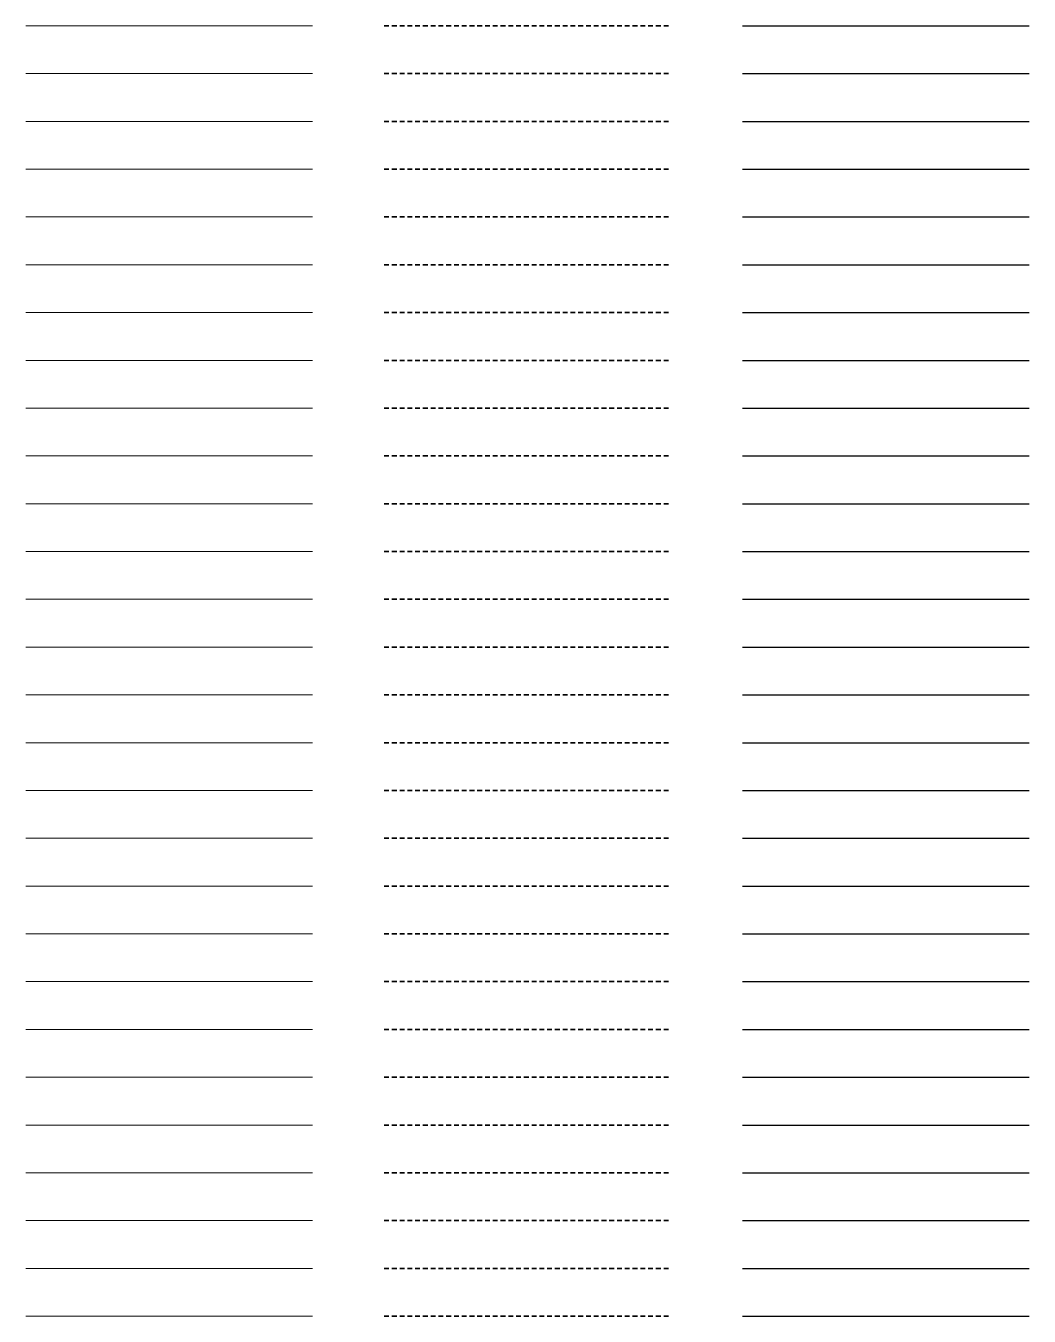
# Model space of a CAD drawing. Header units: metres. Extents: x -170 to 2070, y -13 to 17840.
# Drawn here: x 150 to 570, y 15620 to 16160 of the extents above; entities that cross this region are included whole.
import ezdxf

# ---------------------------------------------------------------- set-up
doc = ezdxf.new("R2010")
doc.units = ezdxf.units.M
doc.linetypes.add('KL-SO', pattern=[3.25, 2, -1.25])
for name, color, linetype, lineweight in [('B-OI-KL-ET_MS_TRANSPORT_10 kV_1x630Cu as35-G', 12, 'Continuous', 18), ('B-OI-KL-ET_MS_TRANSPORT_10 kV_1x630Cu as50-G', 12, 'Continuous', 18), ('B-OI-KL-ET_MS_TRANSPORT_10 kV_1x630Cu as70-G', 12, 'Continuous', 18), ('B-OI-KL-ET_MS_TRANSPORT_10 kV_1x800Alrm as35-G', 12, 'Continuous', 18), ('B-OI-KL-ET_MS_TRANSPORT_10 kV_1x800Alrm as50-G', 12, 'Continuous', 18), ('B-OI-KL-ET_MS_TRANSPORT_10 kV_3x240Alrm as35-G', 12, 'Continuous', 18), ('B-OI-KL-ET_MS_TRANSPORT_10 kV_3x240Alrm as50-G', 12, 'Continuous', 18), ('B-OI-KL-ET_MS_TRANSPORT_10 kV_3x95Alrm as50-G', 12, 'Continuous', 18), ('B-OI-KL-ET_MS_TRANSPORT_10 kV_OVERIG-G', 12, 'Continuous', 18), ('B-OI-KL-ET_MS_TRANSPORT_20 kV_1x240Alrm as25-G', 12, 'Continuous', 18), ('B-OI-KL-ET_MS_TRANSPORT_20 kV_1x400Cu 50as-G', 12, 'Continuous', 18), ('B-OI-KL-ET_MS_TRANSPORT_20 kV_1x630Alrm as35-G', 12, 'Continuous', 18), ('B-OI-KL-ET_MS_TRANSPORT_20 kV_1x630Alrm as50-G', 12, 'Continuous', 18), ('B-OI-KL-ET_MS_TRANSPORT_20 kV_1x630Cu as35-G', 12, 'Continuous', 18), ('B-OI-KL-ET_MS_TRANSPORT_20 kV_1x630Cu as50-G', 12, 'Continuous', 18), ('B-OI-KL-ET_MS_TRANSPORT_20 kV_1x630Cu as70-G', 12, 'Continuous', 18), ('B-OI-KL-ET_MS_TRANSPORT_20 kV_1x800Alrm as35-G', 12, 'Continuous', 18), ('B-OI-KL-ET_MS_TRANSPORT_20 kV_1x800Alrm as50-G', 12, 'Continuous', 18), ('B-OI-KL-ET_MS_TRANSPORT_20 kV_3x240Alrm as35-G', 12, 'Continuous', 18), ('B-OI-KL-ET_MS_TRANSPORT_20 kV_3x240Alrm as50-G', 12, 'Continuous', 18), ('B-OI-KL-ET_MS_TRANSPORT_20 kV_3x95Alrm as50-G', 12, 'Continuous', 18), ('B-OI-KL-ET_MS_TRANSPORT_20 kV_OVERIG-G', 12, 'Continuous', 18), ('B-OI-KL-ET_MS_TRANSPORT_3 kV_1x240Alrm as25-G', 12, 'Continuous', 18), ('B-OI-KL-ET_MS_TRANSPORT_3 kV_1x400Cu 50as-G', 12, 'Continuous', 18), ('B-OI-KL-ET_MS_TRANSPORT_3 kV_1x630Alrm as35-G', 12, 'Continuous', 18), ('B-OI-KL-ET_MS_TRANSPORT_3 kV_1x630Alrm as50-G', 12, 'Continuous', 18), ('B-OI-KL-ET_MS_TRANSPORT_3 kV_1x630Cu as35-G', 12, 'Continuous', 18), ('B-OI-KL-ET_MS_TRANSPORT_3 kV_1x630Cu as50-G', 12, 'Continuous', 18), ('N-OI-KL-ET_MS_TRANSPORT_10 kV_1x630Cu as35-G', 12, 'KL-SO', 35), ('N-OI-KL-ET_MS_TRANSPORT_10 kV_1x630Cu as50-G', 12, 'KL-SO', 35), ('N-OI-KL-ET_MS_TRANSPORT_10 kV_1x630Cu as70-G', 12, 'KL-SO', 35), ('N-OI-KL-ET_MS_TRANSPORT_10 kV_1x800Alrm as35-G', 12, 'KL-SO', 35), ('N-OI-KL-ET_MS_TRANSPORT_10 kV_1x800Alrm as50-G', 12, 'KL-SO', 35), ('N-OI-KL-ET_MS_TRANSPORT_10 kV_3x240Alrm as35-G', 12, 'KL-SO', 35), ('N-OI-KL-ET_MS_TRANSPORT_10 kV_3x240Alrm as50-G', 12, 'KL-SO', 35), ('N-OI-KL-ET_MS_TRANSPORT_10 kV_3x95Alrm as50-G', 12, 'KL-SO', 35), ('N-OI-KL-ET_MS_TRANSPORT_10 kV_OVERIG-G', 12, 'KL-SO', 35), ('N-OI-KL-ET_MS_TRANSPORT_20 kV_1x240Alrm as25-G', 12, 'KL-SO', 35), ('N-OI-KL-ET_MS_TRANSPORT_20 kV_1x400Cu 50as-G', 12, 'KL-SO', 35), ('N-OI-KL-ET_MS_TRANSPORT_20 kV_1x630Alrm as35-G', 12, 'KL-SO', 35), ('N-OI-KL-ET_MS_TRANSPORT_20 kV_1x630Alrm as50-G', 12, 'KL-SO', 35), ('N-OI-KL-ET_MS_TRANSPORT_20 kV_1x630Cu as35-G', 12, 'KL-SO', 35), ('N-OI-KL-ET_MS_TRANSPORT_20 kV_1x630Cu as50-G', 12, 'KL-SO', 35), ('N-OI-KL-ET_MS_TRANSPORT_20 kV_1x630Cu as70-G', 12, 'KL-SO', 35), ('N-OI-KL-ET_MS_TRANSPORT_20 kV_1x800Alrm as35-G', 12, 'KL-SO', 35), ('N-OI-KL-ET_MS_TRANSPORT_20 kV_1x800Alrm as50-G', 12, 'KL-SO', 35), ('N-OI-KL-ET_MS_TRANSPORT_20 kV_3x240Alrm as35-G', 12, 'KL-SO', 35), ('N-OI-KL-ET_MS_TRANSPORT_20 kV_3x240Alrm as50-G', 12, 'KL-SO', 35), ('N-OI-KL-ET_MS_TRANSPORT_20 kV_3x95Alrm as50-G', 12, 'KL-SO', 35), ('N-OI-KL-ET_MS_TRANSPORT_20 kV_OVERIG-G', 12, 'KL-SO', 35), ('N-OI-KL-ET_MS_TRANSPORT_3 kV_1x240Alrm as25-G', 12, 'KL-SO', 35), ('N-OI-KL-ET_MS_TRANSPORT_3 kV_1x400Cu 50as-G', 12, 'KL-SO', 35), ('N-OI-KL-ET_MS_TRANSPORT_3 kV_1x630Alrm as35-G', 12, 'KL-SO', 35), ('N-OI-KL-ET_MS_TRANSPORT_3 kV_1x630Alrm as50-G', 12, 'KL-SO', 35), ('N-OI-KL-ET_MS_TRANSPORT_3 kV_1x630Cu as35-G', 12, 'KL-SO', 35), ('N-OI-KL-ET_MS_TRANSPORT_3 kV_1x630Cu as50-G', 12, 'KL-SO', 35), ('V-OI-KL-ET_MS_TRANSPORT_10 kV_1x630Cu as35-G', 12, 'V-KL-SO', 25), ('V-OI-KL-ET_MS_TRANSPORT_10 kV_1x630Cu as50-G', 12, 'V-KL-SO', 25), ('V-OI-KL-ET_MS_TRANSPORT_10 kV_1x630Cu as70-G', 12, 'V-KL-SO', 25), ('V-OI-KL-ET_MS_TRANSPORT_10 kV_1x800Alrm as35-G', 12, 'V-KL-SO', 25), ('V-OI-KL-ET_MS_TRANSPORT_10 kV_1x800Alrm as50-G', 12, 'V-KL-SO', 25), ('V-OI-KL-ET_MS_TRANSPORT_10 kV_3x240Alrm as35-G', 12, 'V-KL-SO', 25), ('V-OI-KL-ET_MS_TRANSPORT_10 kV_3x240Alrm as50-G', 12, 'V-KL-SO', 25), ('V-OI-KL-ET_MS_TRANSPORT_10 kV_3x95Alrm as50-G', 12, 'V-KL-SO', 25), ('V-OI-KL-ET_MS_TRANSPORT_10 kV_OVERIG-G', 12, 'V-KL-SO', 25), ('V-OI-KL-ET_MS_TRANSPORT_20 kV_1x240Alrm as25-G', 12, 'V-KL-SO', 25), ('V-OI-KL-ET_MS_TRANSPORT_20 kV_1x400Cu 50as-G', 12, 'V-KL-SO', 25), ('V-OI-KL-ET_MS_TRANSPORT_20 kV_1x630Alrm as35-G', 12, 'V-KL-SO', 25), ('V-OI-KL-ET_MS_TRANSPORT_20 kV_1x630Alrm as50-G', 12, 'V-KL-SO', 25), ('V-OI-KL-ET_MS_TRANSPORT_20 kV_1x630Cu as35-G', 12, 'V-KL-SO', 25), ('V-OI-KL-ET_MS_TRANSPORT_20 kV_1x630Cu as50-G', 12, 'V-KL-SO', 25), ('V-OI-KL-ET_MS_TRANSPORT_20 kV_1x630Cu as70-G', 12, 'V-KL-SO', 25), ('V-OI-KL-ET_MS_TRANSPORT_20 kV_1x800Alrm as35-G', 12, 'V-KL-SO', 25), ('V-OI-KL-ET_MS_TRANSPORT_20 kV_1x800Alrm as50-G', 12, 'V-KL-SO', 25), ('V-OI-KL-ET_MS_TRANSPORT_20 kV_3x240Alrm as35-G', 12, 'V-KL-SO', 25), ('V-OI-KL-ET_MS_TRANSPORT_20 kV_3x240Alrm as50-G', 12, 'V-KL-SO', 25), ('V-OI-KL-ET_MS_TRANSPORT_20 kV_3x95Alrm as50-G', 12, 'V-KL-SO', 25), ('V-OI-KL-ET_MS_TRANSPORT_20 kV_OVERIG-G', 12, 'V-KL-SO', 25), ('V-OI-KL-ET_MS_TRANSPORT_3 kV_1x240Alrm as25-G', 12, 'V-KL-SO', 25), ('V-OI-KL-ET_MS_TRANSPORT_3 kV_1x400Cu 50as-G', 12, 'V-KL-SO', 25), ('V-OI-KL-ET_MS_TRANSPORT_3 kV_1x630Alrm as35-G', 12, 'V-KL-SO', 25), ('V-OI-KL-ET_MS_TRANSPORT_3 kV_1x630Alrm as50-G', 12, 'V-KL-SO', 25), ('V-OI-KL-ET_MS_TRANSPORT_3 kV_1x630Cu as35-G', 12, 'V-KL-SO', 25), ('V-OI-KL-ET_MS_TRANSPORT_3 kV_1x630Cu as50-G', 12, 'V-KL-SO', 25)]:
    doc.layers.add(name, color=color, linetype=linetype, lineweight=lineweight)
doc.linetypes.add('V-KL-SO', pattern='A,2,[24,nlcs.shx,S=0.75,R=0,X=0,Y=0],2', length=4)

msp = doc.modelspace()

# ---------------------------------------------------------------- linework, layer by layer
at = {"layer": 'B-OI-KL-ET_MS_TRANSPORT_10 kV_1x630Cu as35-G'}
msp.add_line((150, 15620), (270, 15620), dxfattribs=at)
at = {"layer": 'B-OI-KL-ET_MS_TRANSPORT_10 kV_1x630Cu as50-G'}
msp.add_line((150, 15640), (270, 15640), dxfattribs=at)
at = {"layer": 'B-OI-KL-ET_MS_TRANSPORT_10 kV_1x630Cu as70-G'}
msp.add_line((150, 15660), (270, 15660), dxfattribs=at)
at = {"layer": 'B-OI-KL-ET_MS_TRANSPORT_10 kV_1x800Alrm as35-G'}
msp.add_line((150, 15680), (270, 15680), dxfattribs=at)
at = {"layer": 'B-OI-KL-ET_MS_TRANSPORT_10 kV_1x800Alrm as50-G'}
msp.add_line((150, 15700), (270, 15700), dxfattribs=at)
at = {"layer": 'B-OI-KL-ET_MS_TRANSPORT_10 kV_3x240Alrm as35-G'}
msp.add_line((150, 15720), (270, 15720), dxfattribs=at)
at = {"layer": 'B-OI-KL-ET_MS_TRANSPORT_10 kV_3x240Alrm as50-G'}
msp.add_line((150, 15740), (270, 15740), dxfattribs=at)
at = {"layer": 'B-OI-KL-ET_MS_TRANSPORT_10 kV_3x95Alrm as50-G'}
msp.add_line((150, 15760), (270, 15760), dxfattribs=at)
at = {"layer": 'B-OI-KL-ET_MS_TRANSPORT_10 kV_OVERIG-G'}
msp.add_line((150, 15780), (270, 15780), dxfattribs=at)
at = {"layer": 'B-OI-KL-ET_MS_TRANSPORT_20 kV_1x240Alrm as25-G'}
msp.add_line((150, 15800), (270, 15800), dxfattribs=at)
at = {"layer": 'B-OI-KL-ET_MS_TRANSPORT_20 kV_1x400Cu 50as-G'}
msp.add_line((150, 15820), (270, 15820), dxfattribs=at)
at = {"layer": 'B-OI-KL-ET_MS_TRANSPORT_20 kV_1x630Alrm as35-G'}
msp.add_line((150, 15840), (270, 15840), dxfattribs=at)
at = {"layer": 'B-OI-KL-ET_MS_TRANSPORT_20 kV_1x630Alrm as50-G'}
msp.add_line((150, 15860), (270, 15860), dxfattribs=at)
at = {"layer": 'B-OI-KL-ET_MS_TRANSPORT_20 kV_1x630Cu as35-G'}
msp.add_line((150, 15880), (270, 15880), dxfattribs=at)
at = {"layer": 'B-OI-KL-ET_MS_TRANSPORT_20 kV_1x630Cu as50-G'}
msp.add_line((150, 15900), (270, 15900), dxfattribs=at)
at = {"layer": 'B-OI-KL-ET_MS_TRANSPORT_20 kV_1x630Cu as70-G'}
msp.add_line((150, 15920), (270, 15920), dxfattribs=at)
at = {"layer": 'B-OI-KL-ET_MS_TRANSPORT_20 kV_1x800Alrm as35-G'}
msp.add_line((150, 15940), (270, 15940), dxfattribs=at)
at = {"layer": 'B-OI-KL-ET_MS_TRANSPORT_20 kV_1x800Alrm as50-G'}
msp.add_line((150, 15960), (270, 15960), dxfattribs=at)
at = {"layer": 'B-OI-KL-ET_MS_TRANSPORT_20 kV_3x240Alrm as35-G'}
msp.add_line((150, 15980), (270, 15980), dxfattribs=at)
at = {"layer": 'B-OI-KL-ET_MS_TRANSPORT_20 kV_3x240Alrm as50-G'}
msp.add_line((150, 16000), (270, 16000), dxfattribs=at)
at = {"layer": 'B-OI-KL-ET_MS_TRANSPORT_20 kV_3x95Alrm as50-G'}
msp.add_line((150, 16020), (270, 16020), dxfattribs=at)
at = {"layer": 'B-OI-KL-ET_MS_TRANSPORT_20 kV_OVERIG-G'}
msp.add_line((150, 16040), (270, 16040), dxfattribs=at)
at = {"layer": 'B-OI-KL-ET_MS_TRANSPORT_3 kV_1x240Alrm as25-G'}
msp.add_line((150, 16060), (270, 16060), dxfattribs=at)
at = {"layer": 'B-OI-KL-ET_MS_TRANSPORT_3 kV_1x400Cu 50as-G'}
msp.add_line((150, 16080), (270, 16080), dxfattribs=at)
at = {"layer": 'B-OI-KL-ET_MS_TRANSPORT_3 kV_1x630Alrm as35-G'}
msp.add_line((150, 16100), (270, 16100), dxfattribs=at)
at = {"layer": 'B-OI-KL-ET_MS_TRANSPORT_3 kV_1x630Alrm as50-G'}
msp.add_line((150, 16120), (270, 16120), dxfattribs=at)
at = {"layer": 'B-OI-KL-ET_MS_TRANSPORT_3 kV_1x630Cu as35-G'}
msp.add_line((150, 16140), (270, 16140), dxfattribs=at)
at = {"layer": 'B-OI-KL-ET_MS_TRANSPORT_3 kV_1x630Cu as50-G'}
msp.add_line((150, 16160), (270, 16160), dxfattribs=at)
at = {"layer": 'N-OI-KL-ET_MS_TRANSPORT_10 kV_1x630Cu as35-G'}
msp.add_line((300, 15620), (420, 15620), dxfattribs=at)
at = {"layer": 'N-OI-KL-ET_MS_TRANSPORT_10 kV_1x630Cu as50-G'}
msp.add_line((300, 15640), (420, 15640), dxfattribs=at)
at = {"layer": 'N-OI-KL-ET_MS_TRANSPORT_10 kV_1x630Cu as70-G'}
msp.add_line((300, 15660), (420, 15660), dxfattribs=at)
at = {"layer": 'N-OI-KL-ET_MS_TRANSPORT_10 kV_1x800Alrm as35-G'}
msp.add_line((300, 15680), (420, 15680), dxfattribs=at)
at = {"layer": 'N-OI-KL-ET_MS_TRANSPORT_10 kV_1x800Alrm as50-G'}
msp.add_line((300, 15700), (420, 15700), dxfattribs=at)
at = {"layer": 'N-OI-KL-ET_MS_TRANSPORT_10 kV_3x240Alrm as35-G'}
msp.add_line((300, 15720), (420, 15720), dxfattribs=at)
at = {"layer": 'N-OI-KL-ET_MS_TRANSPORT_10 kV_3x240Alrm as50-G'}
msp.add_line((300, 15740), (420, 15740), dxfattribs=at)
at = {"layer": 'N-OI-KL-ET_MS_TRANSPORT_10 kV_3x95Alrm as50-G'}
msp.add_line((300, 15760), (420, 15760), dxfattribs=at)
at = {"layer": 'N-OI-KL-ET_MS_TRANSPORT_10 kV_OVERIG-G'}
msp.add_line((300, 15780), (420, 15780), dxfattribs=at)
at = {"layer": 'N-OI-KL-ET_MS_TRANSPORT_20 kV_1x240Alrm as25-G'}
msp.add_line((300, 15800), (420, 15800), dxfattribs=at)
at = {"layer": 'N-OI-KL-ET_MS_TRANSPORT_20 kV_1x400Cu 50as-G'}
msp.add_line((300, 15820), (420, 15820), dxfattribs=at)
at = {"layer": 'N-OI-KL-ET_MS_TRANSPORT_20 kV_1x630Alrm as35-G'}
msp.add_line((300, 15840), (420, 15840), dxfattribs=at)
at = {"layer": 'N-OI-KL-ET_MS_TRANSPORT_20 kV_1x630Alrm as50-G'}
msp.add_line((300, 15860), (420, 15860), dxfattribs=at)
at = {"layer": 'N-OI-KL-ET_MS_TRANSPORT_20 kV_1x630Cu as35-G'}
msp.add_line((300, 15880), (420, 15880), dxfattribs=at)
at = {"layer": 'N-OI-KL-ET_MS_TRANSPORT_20 kV_1x630Cu as50-G'}
msp.add_line((300, 15900), (420, 15900), dxfattribs=at)
at = {"layer": 'N-OI-KL-ET_MS_TRANSPORT_20 kV_1x630Cu as70-G'}
msp.add_line((300, 15920), (420, 15920), dxfattribs=at)
at = {"layer": 'N-OI-KL-ET_MS_TRANSPORT_20 kV_1x800Alrm as35-G'}
msp.add_line((300, 15940), (420, 15940), dxfattribs=at)
at = {"layer": 'N-OI-KL-ET_MS_TRANSPORT_20 kV_1x800Alrm as50-G'}
msp.add_line((300, 15960), (420, 15960), dxfattribs=at)
at = {"layer": 'N-OI-KL-ET_MS_TRANSPORT_20 kV_3x240Alrm as35-G'}
msp.add_line((300, 15980), (420, 15980), dxfattribs=at)
at = {"layer": 'N-OI-KL-ET_MS_TRANSPORT_20 kV_3x240Alrm as50-G'}
msp.add_line((300, 16000), (420, 16000), dxfattribs=at)
at = {"layer": 'N-OI-KL-ET_MS_TRANSPORT_20 kV_3x95Alrm as50-G'}
msp.add_line((300, 16020), (420, 16020), dxfattribs=at)
at = {"layer": 'N-OI-KL-ET_MS_TRANSPORT_20 kV_OVERIG-G'}
msp.add_line((300, 16040), (420, 16040), dxfattribs=at)
at = {"layer": 'N-OI-KL-ET_MS_TRANSPORT_3 kV_1x240Alrm as25-G'}
msp.add_line((300, 16060), (420, 16060), dxfattribs=at)
at = {"layer": 'N-OI-KL-ET_MS_TRANSPORT_3 kV_1x400Cu 50as-G'}
msp.add_line((300, 16080), (420, 16080), dxfattribs=at)
at = {"layer": 'N-OI-KL-ET_MS_TRANSPORT_3 kV_1x630Alrm as35-G'}
msp.add_line((300, 16100), (420, 16100), dxfattribs=at)
at = {"layer": 'N-OI-KL-ET_MS_TRANSPORT_3 kV_1x630Alrm as50-G'}
msp.add_line((300, 16120), (420, 16120), dxfattribs=at)
at = {"layer": 'N-OI-KL-ET_MS_TRANSPORT_3 kV_1x630Cu as35-G'}
msp.add_line((300, 16140), (420, 16140), dxfattribs=at)
at = {"layer": 'N-OI-KL-ET_MS_TRANSPORT_3 kV_1x630Cu as50-G'}
msp.add_line((300, 16160), (420, 16160), dxfattribs=at)
at = {"layer": 'V-OI-KL-ET_MS_TRANSPORT_10 kV_1x630Cu as35-G'}
msp.add_line((450, 15620), (570, 15620), dxfattribs=at)
at = {"layer": 'V-OI-KL-ET_MS_TRANSPORT_10 kV_1x630Cu as50-G'}
msp.add_line((450, 15640), (570, 15640), dxfattribs=at)
at = {"layer": 'V-OI-KL-ET_MS_TRANSPORT_10 kV_1x630Cu as70-G'}
msp.add_line((450, 15660), (570, 15660), dxfattribs=at)
at = {"layer": 'V-OI-KL-ET_MS_TRANSPORT_10 kV_1x800Alrm as35-G'}
msp.add_line((450, 15680), (570, 15680), dxfattribs=at)
at = {"layer": 'V-OI-KL-ET_MS_TRANSPORT_10 kV_1x800Alrm as50-G'}
msp.add_line((450, 15700), (570, 15700), dxfattribs=at)
at = {"layer": 'V-OI-KL-ET_MS_TRANSPORT_10 kV_3x240Alrm as35-G'}
msp.add_line((450, 15720), (570, 15720), dxfattribs=at)
at = {"layer": 'V-OI-KL-ET_MS_TRANSPORT_10 kV_3x240Alrm as50-G'}
msp.add_line((450, 15740), (570, 15740), dxfattribs=at)
at = {"layer": 'V-OI-KL-ET_MS_TRANSPORT_10 kV_3x95Alrm as50-G'}
msp.add_line((450, 15760), (570, 15760), dxfattribs=at)
at = {"layer": 'V-OI-KL-ET_MS_TRANSPORT_10 kV_OVERIG-G'}
msp.add_line((450, 15780), (570, 15780), dxfattribs=at)
at = {"layer": 'V-OI-KL-ET_MS_TRANSPORT_20 kV_1x240Alrm as25-G'}
msp.add_line((450, 15800), (570, 15800), dxfattribs=at)
at = {"layer": 'V-OI-KL-ET_MS_TRANSPORT_20 kV_1x400Cu 50as-G'}
msp.add_line((450, 15820), (570, 15820), dxfattribs=at)
at = {"layer": 'V-OI-KL-ET_MS_TRANSPORT_20 kV_1x630Alrm as35-G'}
msp.add_line((450, 15840), (570, 15840), dxfattribs=at)
at = {"layer": 'V-OI-KL-ET_MS_TRANSPORT_20 kV_1x630Alrm as50-G'}
msp.add_line((450, 15860), (570, 15860), dxfattribs=at)
at = {"layer": 'V-OI-KL-ET_MS_TRANSPORT_20 kV_1x630Cu as35-G'}
msp.add_line((450, 15880), (570, 15880), dxfattribs=at)
at = {"layer": 'V-OI-KL-ET_MS_TRANSPORT_20 kV_1x630Cu as50-G'}
msp.add_line((450, 15900), (570, 15900), dxfattribs=at)
at = {"layer": 'V-OI-KL-ET_MS_TRANSPORT_20 kV_1x630Cu as70-G'}
msp.add_line((450, 15920), (570, 15920), dxfattribs=at)
at = {"layer": 'V-OI-KL-ET_MS_TRANSPORT_20 kV_1x800Alrm as35-G'}
msp.add_line((450, 15940), (570, 15940), dxfattribs=at)
at = {"layer": 'V-OI-KL-ET_MS_TRANSPORT_20 kV_1x800Alrm as50-G'}
msp.add_line((450, 15960), (570, 15960), dxfattribs=at)
at = {"layer": 'V-OI-KL-ET_MS_TRANSPORT_20 kV_3x240Alrm as35-G'}
msp.add_line((450, 15980), (570, 15980), dxfattribs=at)
at = {"layer": 'V-OI-KL-ET_MS_TRANSPORT_20 kV_3x240Alrm as50-G'}
msp.add_line((450, 16000), (570, 16000), dxfattribs=at)
at = {"layer": 'V-OI-KL-ET_MS_TRANSPORT_20 kV_3x95Alrm as50-G'}
msp.add_line((450, 16020), (570, 16020), dxfattribs=at)
at = {"layer": 'V-OI-KL-ET_MS_TRANSPORT_20 kV_OVERIG-G'}
msp.add_line((450, 16040), (570, 16040), dxfattribs=at)
at = {"layer": 'V-OI-KL-ET_MS_TRANSPORT_3 kV_1x240Alrm as25-G'}
msp.add_line((450, 16060), (570, 16060), dxfattribs=at)
at = {"layer": 'V-OI-KL-ET_MS_TRANSPORT_3 kV_1x400Cu 50as-G'}
msp.add_line((450, 16080), (570, 16080), dxfattribs=at)
at = {"layer": 'V-OI-KL-ET_MS_TRANSPORT_3 kV_1x630Alrm as35-G'}
msp.add_line((450, 16100), (570, 16100), dxfattribs=at)
at = {"layer": 'V-OI-KL-ET_MS_TRANSPORT_3 kV_1x630Alrm as50-G'}
msp.add_line((450, 16120), (570, 16120), dxfattribs=at)
at = {"layer": 'V-OI-KL-ET_MS_TRANSPORT_3 kV_1x630Cu as35-G'}
msp.add_line((450, 16140), (570, 16140), dxfattribs=at)
at = {"layer": 'V-OI-KL-ET_MS_TRANSPORT_3 kV_1x630Cu as50-G'}
msp.add_line((450, 16160), (570, 16160), dxfattribs=at)

doc.saveas('drawing.dxf')
